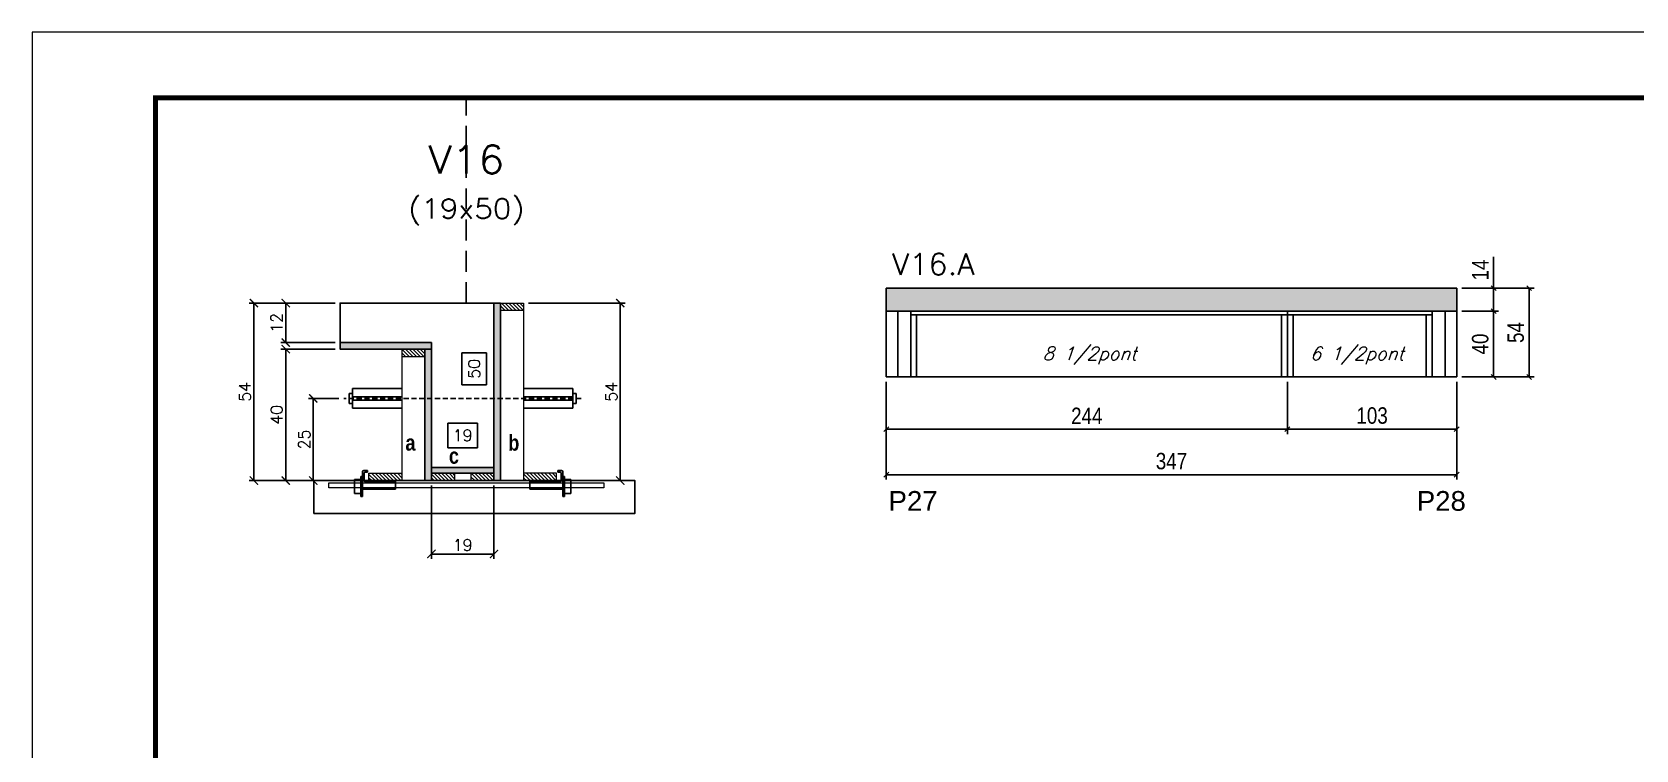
# Model space of a CAD drawing. Header units: millimetres. Extents: x 2921 to 9246, y 316 to 11751.
# Drawn here: x 2921 to 3897, y 5523 to 5960 of the extents above; entities that cross this region are included whole.
import ezdxf
from ezdxf.enums import TextEntityAlignment as Align

# ---------------------------------------------------------------- set-up
doc = ezdxf.new("R2010")
doc.units = ezdxf.units.MM
doc.linetypes.add('DASHED', pattern=[0.75, 0.5, -0.25])
doc.linetypes.add('HIDDEN', pattern=[9.525, 6.35, -3.175])
for name, color, linetype in [('1', 3, 'Continuous'), ('5', 5, 'Continuous'), ('barrote', 251, 'Continuous'), ('COTA', 241, 'Continuous'), ('Cota Seção (2x)', 4, 'Continuous'), ('detalhes', 4, 'Continuous'), ('Hachura', 253, 'Continuous'), ('Painéis', 200, 'Continuous'), ('presilha', 1, 'Continuous'), ('SARR_2.2x7', 40, 'Continuous'), ('SARR_3.5x7', 81, 'Continuous'), ('TENSOR', 3, 'Continuous'), ('texto', 7, 'Continuous'), ('Texto de Titulo', 7, 'Continuous'), ('Texto Qtd Sarr', 242, 'Continuous')]:
    doc.layers.add(name, color=color, linetype=linetype)
for name, color, linetype, lineweight in [('CONCRETO', 251, 'Continuous', 25), ('Folhas', 255, 'Continuous', 9), ('Madeira', 126, 'Continuous', 18), ('SARRAFO DE PRESSAO', 251, 'DASHED', 9), ('SCO-___-LAJ', 2, 'Continuous', 0), ('Texto Seção', 7, 'Continuous', 15)]:
    doc.layers.add(name, color=color, linetype=linetype, lineweight=lineweight)
doc.styles.add('COTA TECNICA', font='techl___.ttf', dxfattribs={"height": 10})
doc.styles.add('COTA TECNICA-50', font='techl___.ttf', dxfattribs={"height": 10})
doc.styles.add('REGUA-120', font='ROMANS.shx', dxfattribs={"height": 15})
doc.styles.add('Romans', font='romans.shx')
doc.styles.get("Standard").update_dxf_attribs({"font": 'arial.ttf'})
doc.styles.add('TECNICA', font='techb___.ttf', dxfattribs={"height": 10})
doc.dimstyles.new('COTA PAINEL-50', dxfattribs={"dimtxt": 10, "dimasz": 3, "dimexe": 3, "dimexo": 3, "dimgap": 3, "dimtad": 1, "dimdec": 1, "dimzin": 12, "dimdsep": 46, "dimtxsty": 'COTA TECNICA-50', "dimblk1": 'OBLIQUE', "dimblk2": 'OBLIQUE', "dimsah": 1, "dimcen": 0.9, "dimclrd": 4, "dimclre": 4, "dimclrt": 240, "dimadec": 1, "dimazin": 3, "dimtfac": 1, "dimtdec": 1, "dimtmove": 0, "dimatfit": 3, "dimfxl": 1, "dimtolj": 1, "dimtzin": 12, "dimarcsym": 0})
doc.dimstyles.new('Cota Seção (2x)', dxfattribs={"dimtxt": 7, "dimasz": 5, "dimexe": 3, "dimexo": 3, "dimgap": 2, "dimtad": 3, "dimdec": 1, "dimlfac": 0.5, "dimzin": 12, "dimdsep": 46, "dimtxsty": 'Romans', "dimblk": 'ARCHTICK', "dimcen": 0, "dimclrd": 4, "dimclre": 4, "dimclrt": 1, "dimadec": 1, "dimazin": 3, "dimtfac": 1, "dimtdec": 1, "dimtmove": 0, "dimatfit": 3, "dimldrblk": 'OBLIQUE', "dimfxl": 1, "dimtolj": 1, "dimtzin": 12, "dimarcsym": 0})
doc.dimstyles.new('Cota Seção interna', dxfattribs={"dimtxt": 7, "dimasz": 6, "dimexe": 0.18, "dimexo": 2, "dimgap": -4, "dimtad": 3, "dimdec": 1, "dimlfac": 0.5, "dimzin": 12, "dimdsep": 46, "dimtxsty": 'Romans', "dimblk": 'ARCHTICK', "dimcen": 0.09, "dimse1": 1, "dimse2": 1, "dimsd1": 1, "dimsd2": 1, "dimclrd": 180, "dimclre": 5, "dimclrt": 1, "dimadec": 0, "dimazin": 3, "dimtfac": 1, "dimtdec": 1, "dimtofl": 0, "dimtmove": 0, "dimatfit": 3, "dimldrblk": 'ARCHTICK', "dimfxl": 1, "dimtolj": 1, "dimtzin": 0, "dimarcsym": 0})
doc.dimstyles.new('PAINEL', dxfattribs={"dimtxt": 10, "dimasz": 3, "dimexe": 3, "dimexo": 3, "dimgap": 3, "dimtad": 1, "dimdec": 1, "dimzin": 12, "dimdsep": 46, "dimtxsty": 'COTA TECNICA', "dimblk1": 'OBLIQUE', "dimblk2": 'OBLIQUE', "dimsah": 1, "dimcen": 0.9, "dimclrd": 4, "dimclre": 4, "dimclrt": 240, "dimadec": 1, "dimazin": 3, "dimtfac": 1, "dimtdec": 1, "dimtmove": 0, "dimatfit": 3, "dimfxl": 1, "dimtolj": 1, "dimtzin": 12, "dimarcsym": 0})
pattern_1 = [(315, (26120.6622, -2542.419), (1.12253202, 1.12253202), [])]

# ---------------------------------------------------------------- blocks, each defined once
blk = doc.blocks.new('9999999999')
at = {"layer": 'Folhas'}
blk.add_lwpolyline([(98138.98, 34190.21), (99623.98, 34190.21), (99623.98, 35240.21), (98138.98, 35240.21)], close=True, dxfattribs=at)
at = {"layer": 'Folhas', "color": 30, "const_width": 3}
blk.add_lwpolyline([(98213.98, 34230.21), (99583.98, 34230.21), (99583.98, 35200.21), (98213.98, 35200.21)], close=True, dxfattribs=at)
blk = doc.blocks.new('_Oblique')
at = {"layer": '1', "color": 0, "lineweight": -2}
blk.add_line((-0.5, -0.5), (0.5, 0.5), dxfattribs=at)
blk = doc.blocks.new('*D107')
at = {"layer": 'COTA', "color": 4, "linetype": 'ByBlock', "lineweight": -2, "transparency": 16777216}
for p, q in [((3440.64, 5747.32), (3440.64, 5715.51)), ((3684.64, 5747.32), (3684.64, 5715.51)), ((3440.64, 5718.51), (3684.64, 5718.51))]:
    blk.add_line(p, q, dxfattribs=at)
at = {"layer": 'Defpoints', "color": 0, "linetype": 'ByBlock', "transparency": 16777216}
for p in [(3440.64, 5750.32), (3684.64, 5750.32), (3684.64, 5718.51)]:
    blk.add_point(p, dxfattribs=at)
at = {"layer": 'COTA', "color": 4, "linetype": 'ByBlock', "lineweight": -2, "transparency": 16777216, "xscale": 3, "yscale": 3, "zscale": 3, "rotation": 180}
blk.add_blockref('_Oblique', (3440.64, 5718.51), dxfattribs=at)
at = {"layer": 'COTA', "color": 4, "linetype": 'ByBlock', "lineweight": -2, "transparency": 16777216, "xscale": 3, "yscale": 3, "zscale": 3}
blk.add_blockref('_Oblique', (3684.64, 5718.51), dxfattribs=at)
at = {"layer": 'COTA', "color": 240, "linetype": 'ByBlock', "transparency": 16777216, "insert": (3562.64, 5726.58), "char_height": 10, "width": 165.5951, "attachment_point": 5, "style": 'COTA TECNICA'}
blk.add_mtext('\\A1;244 ', dxfattribs=at)
blk = doc.blocks.new('*D120')
at = {"layer": 'COTA', "color": 4, "lineweight": -2, "transparency": 16777216}
for p, q in [((3684.64, 5747.32), (3684.64, 5715.51)), ((3787.64, 5747.32), (3787.64, 5715.51)), ((3787.64, 5718.51), (3684.64, 5718.51))]:
    blk.add_line(p, q, dxfattribs=at)
at = {"layer": 'Defpoints', "color": 0, "transparency": 16777216}
for p in [(3684.64, 5750.32), (3787.64, 5750.32), (3684.64, 5718.51)]:
    blk.add_point(p, dxfattribs=at)
at = {"layer": 'COTA', "color": 4, "lineweight": -2, "transparency": 16777216, "xscale": 3, "yscale": 3, "zscale": 3, "rotation": 180}
blk.add_blockref('_Oblique', (3684.64, 5718.51), dxfattribs=at)
at = {"layer": 'COTA', "color": 4, "lineweight": -2, "transparency": 16777216, "xscale": 3, "yscale": 3, "zscale": 3}
blk.add_blockref('_Oblique', (3787.64, 5718.51), dxfattribs=at)
at = {"layer": 'COTA', "color": 240, "transparency": 16777216, "insert": (3736.14, 5726.73), "char_height": 10, "attachment_point": 5, "style": 'COTA TECNICA'}
blk.add_mtext('\\A1;103', dxfattribs=at)
blk = doc.blocks.new('*D121')
at = {"layer": 'Defpoints', "color": 0, "transparency": 16777216}
for p in [(3787.64, 5750.32), (3440.64, 5718.51), (3440.64, 5690.78)]:
    blk.add_point(p, dxfattribs=at)
at = {"layer": 'Painéis', "color": 4, "lineweight": -2, "transparency": 16777216}
for p, q in [((3787.64, 5747.32), (3787.64, 5687.78)), ((3440.64, 5715.51), (3440.64, 5687.78)), ((3787.64, 5690.78), (3440.64, 5690.78))]:
    blk.add_line(p, q, dxfattribs=at)
at = {"layer": 'Painéis', "color": 4, "lineweight": -2, "transparency": 16777216, "xscale": 3, "yscale": 3, "zscale": 3, "rotation": 180}
blk.add_blockref('_Oblique', (3440.64, 5690.78), dxfattribs=at)
at = {"layer": 'Painéis', "color": 4, "lineweight": -2, "transparency": 16777216, "xscale": 3, "yscale": 3, "zscale": 3}
blk.add_blockref('_Oblique', (3787.64, 5690.78), dxfattribs=at)
at = {"layer": 'Painéis', "color": 240, "lineweight": 5, "transparency": 16777216, "insert": (3614.14, 5699), "char_height": 10, "attachment_point": 5, "style": 'COTA TECNICA'}
blk.add_mtext('\\A1;347', dxfattribs=at)
blk = doc.blocks.new('*D122')
at = {"layer": 'COTA', "color": 4, "lineweight": -2, "transparency": 16777216}
for p, q in [((3790.64, 5790.32), (3813.07, 5790.32)), ((3810.07, 5790.32), (3810.07, 5750.32)), ((3790.64, 5750.32), (3813.07, 5750.32))]:
    blk.add_line(p, q, dxfattribs=at)
at = {"layer": 'Defpoints', "color": 0, "transparency": 16777216}
for p in [(3787.64, 5790.32), (3787.64, 5750.32), (3810.07, 5750.32)]:
    blk.add_point(p, dxfattribs=at)
at = {"layer": 'COTA', "color": 4, "lineweight": -2, "transparency": 16777216, "xscale": 3, "yscale": 3, "zscale": 3}
for p, rotation in [((3810.07, 5790.32), 90), ((3810.07, 5750.32), 270)]:
    blk.add_blockref('_Oblique', p, dxfattribs=dict(at, rotation=rotation))
at = {"layer": 'COTA', "color": 240, "transparency": 16777216, "insert": (3801.96, 5770.32), "char_height": 10, "attachment_point": 5, "rotation": 90, "style": 'COTA TECNICA-50'}
blk.add_mtext('\\A1;40', dxfattribs=at)
blk = doc.blocks.new('*D123')
at = {"layer": 'COTA', "color": 4, "lineweight": -2, "transparency": 16777216}
for p, q in [((3810.07, 5804.32), (3810.07, 5823.44)), ((3790.64, 5804.32), (3813.07, 5804.32)), ((3810.07, 5790.32), (3810.07, 5804.32)), ((3790.64, 5790.32), (3813.07, 5790.32))]:
    blk.add_line(p, q, dxfattribs=at)
at = {"layer": 'Defpoints', "color": 0, "transparency": 16777216}
for p in [(3787.64, 5804.32), (3810.07, 5804.32), (3787.64, 5790.32)]:
    blk.add_point(p, dxfattribs=at)
at = {"layer": 'COTA', "color": 4, "lineweight": -2, "transparency": 16777216, "xscale": 3, "yscale": 3, "zscale": 3}
for p, rotation in [((3810.07, 5804.32), 90), ((3810.07, 5790.32), 270)]:
    blk.add_blockref('_Oblique', p, dxfattribs=dict(at, rotation=rotation))
at = {"layer": 'COTA', "color": 240, "transparency": 16777216, "insert": (3801.99, 5815.38), "char_height": 10, "attachment_point": 5, "rotation": 90, "style": 'COTA TECNICA-50'}
blk.add_mtext('\\A1;14', dxfattribs=at)
blk = doc.blocks.new('*D124')
at = {"layer": 'COTA', "color": 4, "lineweight": -2, "transparency": 16777216}
for p, q in [((3790.64, 5804.32), (3834.68, 5804.32)), ((3831.68, 5804.32), (3831.68, 5750.32)), ((3790.64, 5750.32), (3834.68, 5750.32))]:
    blk.add_line(p, q, dxfattribs=at)
at = {"layer": 'Defpoints', "color": 0, "transparency": 16777216}
for p in [(3787.64, 5804.32), (3787.64, 5750.32), (3831.68, 5750.32)]:
    blk.add_point(p, dxfattribs=at)
at = {"layer": 'COTA', "color": 4, "lineweight": -2, "transparency": 16777216, "xscale": 3, "yscale": 3, "zscale": 3}
for p, rotation in [((3831.68, 5804.32), 90), ((3831.68, 5750.32), 270)]:
    blk.add_blockref('_Oblique', p, dxfattribs=dict(at, rotation=rotation))
at = {"layer": 'COTA', "color": 240, "transparency": 16777216, "insert": (3823.57, 5777.32), "char_height": 10, "attachment_point": 5, "rotation": 90, "style": 'COTA TECNICA-50'}
blk.add_mtext('\\A1;54', dxfattribs=at)
blk = doc.blocks.new('titulo1')
at = {"layer": 'Defpoints', "color": 252, "linetype": 'HIDDEN', "ltscale": 2}
blk.add_line((0, 0), (0, 125), dxfattribs=at)
at = {"layer": 'Defpoints', "style": 'Romans', "oblique": 15}
blk.add_attdef('FOLHA', text='', height=10, dxfattribs=at).set_placement((0, 15.58), align=Align.MIDDLE_CENTER)
at = {"layer": 'Texto Qtd Sarr', "color": 3, "style": 'Romans', "oblique": 15}
for tag, height, p in [('TITULO', 17, (0, 71.45)), ('SEÇÃO', 12, (0, 41.55))]:
    blk.add_attdef(tag, text='', height=height, dxfattribs=at).set_placement(p, align=Align.MIDDLE_CENTER)
blk = doc.blocks.new('_ArchTick')
at = {"color": 0, "linetype": 'ByBlock', "const_width": 0.15}
blk.add_lwpolyline([(-0.5, -0.5), (0.5, 0.5)], dxfattribs=at)
blk = doc.blocks.new('*D125')
at = {"layer": 'COTA', "color": 4, "lineweight": -2, "transparency": 16777216}
for p, q in [((3105.44, 5795.22), (3053.07, 5795.22)), ((3056.07, 5687.22), (3056.07, 5795.22)), ((3127.44, 5687.22), (3053.07, 5687.22))]:
    blk.add_line(p, q, dxfattribs=at)
at = {"layer": 'Defpoints', "color": 0, "transparency": 16777216}
for p in [(3056.07, 5795.22), (3108.44, 5795.22), (3130.44, 5687.22)]:
    blk.add_point(p, dxfattribs=at)
at = {"layer": 'COTA', "color": 4, "lineweight": -2, "transparency": 16777216, "xscale": 5, "yscale": 5, "zscale": 5}
for p, rotation in [((3056.07, 5795.22), 90), ((3056.07, 5687.22), 270)]:
    blk.add_blockref('_ArchTick', p, dxfattribs=dict(at, rotation=rotation))
at = {"layer": 'COTA', "color": 1, "transparency": 16777216, "insert": (3050.57, 5741.22), "char_height": 7, "attachment_point": 5, "rotation": 90, "style": 'Romans'}
blk.add_mtext('\\A1;54', dxfattribs=at)
blk = doc.blocks.new('*D126')
at = {"layer": 'COTA', "color": 4, "lineweight": -2, "transparency": 16777216}
for p, q in [((3223.04, 5795.22), (3281.91, 5795.22)), ((3278.91, 5687.22), (3278.91, 5795.22)), ((3238.64, 5687.22), (3281.91, 5687.22))]:
    blk.add_line(p, q, dxfattribs=at)
at = {"layer": 'Defpoints', "color": 0, "transparency": 16777216}
for p in [(3220.04, 5795.22), (3278.91, 5795.22), (3235.64, 5687.22)]:
    blk.add_point(p, dxfattribs=at)
at = {"layer": 'COTA', "color": 4, "lineweight": -2, "transparency": 16777216, "xscale": 5, "yscale": 5, "zscale": 5}
for p, rotation in [((3278.91, 5795.22), 90), ((3278.91, 5687.22), 270)]:
    blk.add_blockref('_ArchTick', p, dxfattribs=dict(at, rotation=rotation))
at = {"layer": 'COTA', "color": 1, "transparency": 16777216, "insert": (3273.41, 5741.22), "char_height": 7, "attachment_point": 5, "rotation": 90, "style": 'Romans'}
blk.add_mtext('\\A1;54', dxfattribs=at)
blk = doc.blocks.new('*D127')
at = {"layer": 'Cota Seção (2x)', "color": 180, "lineweight": -2, "transparency": 16777216}
for p, q in [((3197.54, 5764.89), (3182.54, 5764.89)), ((3182.54, 5764.89), (3182.54, 5745.56)), ((3197.54, 5745.56), (3197.54, 5764.89)), ((3182.54, 5745.56), (3197.54, 5745.56))]:
    blk.add_line(p, q, dxfattribs=at)
at = {"layer": 'Defpoints', "color": 0, "transparency": 16777216}
for p in [(3201.54, 5795.22), (3213.04, 5795.22), (3213.04, 5695.22)]:
    blk.add_point(p, dxfattribs=at)
at = {"layer": 'Cota Seção (2x)', "color": 1, "transparency": 16777216, "insert": (3190.04, 5755.22), "char_height": 7, "attachment_point": 5, "rotation": 90, "style": 'Romans'}
blk.add_mtext('\\A1;50', dxfattribs=at)
blk = doc.blocks.new('*D128')
at = {"layer": 'COTA', "color": 4, "lineweight": -2, "transparency": 16777216}
for p, q in [((3105.44, 5795.22), (3072.38, 5795.22)), ((3075.38, 5795.22), (3075.38, 5771.22)), ((3105.44, 5771.22), (3072.38, 5771.22))]:
    blk.add_line(p, q, dxfattribs=at)
at = {"layer": 'Defpoints', "color": 0, "transparency": 16777216}
for p in [(3108.44, 5795.22), (3075.38, 5771.22), (3108.44, 5771.22)]:
    blk.add_point(p, dxfattribs=at)
at = {"layer": 'COTA', "color": 4, "lineweight": -2, "transparency": 16777216, "xscale": 5, "yscale": 5, "zscale": 5}
for p, rotation in [((3075.38, 5795.22), 90), ((3075.38, 5771.22), 270)]:
    blk.add_blockref('_ArchTick', p, dxfattribs=dict(at, rotation=rotation))
at = {"layer": 'COTA', "color": 1, "transparency": 16777216, "insert": (3069.88, 5783.22), "char_height": 7, "attachment_point": 5, "rotation": 90, "style": 'Romans'}
blk.add_mtext('\\A1;12', dxfattribs=at)
blk = doc.blocks.new('*D129')
at = {"layer": 'COTA', "color": 4, "lineweight": -2, "transparency": 16777216}
for p, q in [((3105.44, 5767.22), (3072.38, 5767.22)), ((3075.38, 5767.22), (3075.38, 5687.22)), ((3127.44, 5687.22), (3072.38, 5687.22))]:
    blk.add_line(p, q, dxfattribs=at)
at = {"layer": 'Defpoints', "color": 0, "transparency": 16777216}
for p in [(3108.44, 5767.22), (3075.38, 5687.22), (3130.44, 5687.22)]:
    blk.add_point(p, dxfattribs=at)
at = {"layer": 'COTA', "color": 4, "lineweight": -2, "transparency": 16777216, "xscale": 5, "yscale": 5, "zscale": 5}
for p, rotation in [((3075.38, 5767.22), 90), ((3075.38, 5687.22), 270)]:
    blk.add_blockref('_ArchTick', p, dxfattribs=dict(at, rotation=rotation))
at = {"layer": 'COTA', "color": 1, "transparency": 16777216, "insert": (3069.88, 5727.22), "char_height": 7, "attachment_point": 5, "rotation": 90, "style": 'Romans'}
blk.add_mtext('\\A1;40', dxfattribs=at)
blk = doc.blocks.new('PRESILHA METÁLICA 1')
at = {"layer": 'presilha'}
for p, q in [((6, 15.5), (7.5, 15.5)), ((6, -2.5), (6, 15.5)), ((7.5, 10.6), (7.5, 19.9)), ((7.5, 15.5), (7.5, -2.5)), ((12, 21), (8.6, 21)), ((9, 11.6), (9, 18.9)), ((12, 19.5), (9.6, 19.5)), ((12, 21), (12, 19.5)), ((0, 13), (6, 13)), ((0, 13), (0, 0)), ((6, 0), (0, 0)), ((6, 13), (6, 0)), ((37.5, 4.1), (7.5, 4.1)), ((37.5, 11), (9.6, 11)), ((37.5, 11), (37.5, 4.1)), ((7.5, -2.5), (6, -2.5))]:
    blk.add_line(p, q, dxfattribs=at)
for centre, radius, start, end in [((8.6, 19.9), 1.14, 90, 180), ((9.6, 18.9), 0.57, 90, 180), ((9.6, 11.6), 0.57, 180, 270)]:
    blk.add_arc(centre, radius, start, end, dxfattribs=at)
blk = doc.blocks.new('*D130')
at = {"layer": 'COTA', "color": 4, "lineweight": -2, "transparency": 16777216}
for p, q in [((3164.04, 5684.22), (3164.04, 5639.5)), ((3202.04, 5684.22), (3202.04, 5639.5)), ((3164.04, 5642.5), (3202.04, 5642.5))]:
    blk.add_line(p, q, dxfattribs=at)
at = {"layer": 'Defpoints', "color": 0, "transparency": 16777216}
for p in [(3164.04, 5687.22), (3202.04, 5687.22), (3202.04, 5642.5)]:
    blk.add_point(p, dxfattribs=at)
at = {"layer": 'COTA', "color": 4, "lineweight": -2, "transparency": 16777216, "xscale": 5, "yscale": 5, "zscale": 5, "rotation": 180}
blk.add_blockref('_ArchTick', (3164.04, 5642.5), dxfattribs=at)
at = {"layer": 'COTA', "color": 4, "lineweight": -2, "transparency": 16777216, "xscale": 5, "yscale": 5, "zscale": 5}
blk.add_blockref('_ArchTick', (3202.04, 5642.5), dxfattribs=at)
at = {"layer": 'COTA', "color": 1, "transparency": 16777216, "insert": (3183.04, 5648), "char_height": 7, "attachment_point": 5, "style": 'Romans'}
blk.add_mtext('\\A1;19', dxfattribs=at)
blk = doc.blocks.new('*D903')
at = {"layer": 'COTA', "color": 4, "lineweight": -2, "transparency": 16777216}
for p, q in [((3107.74, 5737.19), (3089.18, 5737.19)), ((3092.18, 5737.19), (3092.18, 5687.22)), ((3107.74, 5687.22), (3089.18, 5687.22))]:
    blk.add_line(p, q, dxfattribs=at)
at = {"layer": 'Defpoints', "color": 0, "transparency": 16777216}
for p in [(3110.74, 5737.19), (3092.18, 5687.22), (3110.74, 5687.22)]:
    blk.add_point(p, dxfattribs=at)
at = {"layer": 'COTA', "color": 4, "lineweight": -2, "transparency": 16777216, "xscale": 5, "yscale": 5, "zscale": 5}
for p, rotation in [((3092.18, 5737.19), 90), ((3092.18, 5687.22), 270)]:
    blk.add_blockref('_ArchTick', p, dxfattribs=dict(at, rotation=rotation))
at = {"layer": 'COTA', "color": 1, "transparency": 16777216, "insert": (3086.68, 5712.21), "char_height": 7, "attachment_point": 5, "rotation": 90, "style": 'Romans'}
blk.add_mtext('\\A1;25', dxfattribs=at)
blk = doc.blocks.new('*D131')
at = {"layer": 'Cota Seção (2x)', "color": 180, "lineweight": -2, "transparency": 16777216}
for p, q in [((3192.04, 5722.22), (3174.04, 5722.22)), ((3174.04, 5722.22), (3174.04, 5707.22)), ((3192.04, 5707.22), (3192.04, 5722.22)), ((3174.04, 5707.22), (3192.04, 5707.22))]:
    blk.add_line(p, q, dxfattribs=at)
at = {"layer": 'Defpoints', "color": 0, "transparency": 16777216}
for p in [(3202.04, 5703.22), (3164.04, 5687.22), (3202.04, 5687.22)]:
    blk.add_point(p, dxfattribs=at)
at = {"layer": 'Cota Seção (2x)', "color": 1, "transparency": 16777216, "insert": (3183.04, 5714.72), "char_height": 7, "attachment_point": 5, "style": 'Romans'}
blk.add_mtext('\\A1;19', dxfattribs=at)

msp = doc.modelspace()

# ---------------------------------------------------------------- hatches: boundary and pattern name
at = {"layer": 'COTA', "linetype": 'ByBlock'}
h = msp.add_hatch(dxfattribs=at)
h.set_pattern_fill('AR-CONC', color=256, scale=0.03)
h.set_pattern_definition([(50, (1306.9176, -10751.508), (5.4655401, -0.4781726), [0.5715, -6.2865]), (355, (1306.9176, -10751.508), (-1.0573026, 5.7317054), [0.4572, -5.0292175]), (100.451445, (1307.373, -10751.548), (4.4082374, 5.2535326), [0.4857003, -5.3427073]), (46.1842, (1306.9176, -10749.984), (8.1323712, -1.2612698), [0.85725, -9.42975]), (96.63556, (1307.595, -10750.089), (7.122124, 7.4227837), [0.7285507, -8.0140682]), (351.18415, (1306.9176, -10749.984), (7.122124, 7.4227837), [0.685799, -7.543792]), (21, (1307.6796, -10750.365), (4.5484317, -3.067956), [0.5715, -6.2865]), (326, (1307.6796, -10750.365), (1.8540609, 5.525639), [0.4572, -5.0292]), (71.451445, (1308.0586, -10750.621), (6.4024926, 2.457683), [0.4857003, -5.3426981]), (37.5, (1306.9176, -10751.5082), (0.0926581, 2.53665117), [0, -4.96824, 0, -5.1054, 0, -5.04825]), (7.5, (1306.9176, -10751.5082), (2.00458988, 3.00541724), [0, -2.91084, 0, -4.85394, 0, -1.92405]), (327.5, (1305.2183, -10751.5082), (4.06771786, -0.17186232), [0, -1.905, 0, -5.9436, 0, -7.8867]), (317.5, (1304.4563, -10751.5082), (4.44387544, 0.7627947), [0, -2.4765, 0, -3.94716, 0, -5.6007])])
h.paths.add_polyline_path([(3440.64, 5804.32), (3440.64, 5790.32), (3787.64, 5790.32), (3787.64, 5804.32)])
at = {"layer": 'Hachura'}
h = msp.add_hatch(color=256, dxfattribs=at)
h.dxf.hatch_style = 1
h.paths.add_polyline_path([(3206.04, 5795.22), (3202.04, 5795.22), (3202.04, 5687.22), (3206.04, 5687.22)])
h = msp.add_hatch(dxfattribs=at)
h.set_pattern_fill('ANSI31', color=256, scale=0.5, angle=270, style=0)
h.set_pattern_definition([(315, (26120.6622, -2512.419), (1.12253202, 1.12253202), [])])
h.paths.add_polyline_path([(3206.04, 5790.82), (3206.04, 5795.22), (3220.04, 5795.22), (3220.04, 5790.82)])
h = msp.add_hatch(color=256, dxfattribs=at)
h.dxf.hatch_style = 1
h.paths.add_polyline_path([(3164.04, 5767.22), (3164.04, 5771.22), (3108.44, 5771.22), (3108.44, 5767.22)])
h = msp.add_hatch(dxfattribs=at)
h.set_pattern_fill('ANSI31', color=256, scale=0.5, angle=270, style=0)
h.set_pattern_definition([(315, (26120.6622, -2540.419), (1.12253202, 1.12253202), [])])
h.paths.add_polyline_path([(3160.04, 5762.82), (3160.04, 5767.22), (3146.04, 5767.22), (3146.04, 5762.82)])
h = msp.add_hatch(color=256, dxfattribs=at)
h.dxf.hatch_style = 1
h.paths.add_polyline_path([(3164.04, 5771.22), (3160.04, 5771.22), (3160.04, 5687.22), (3164.04, 5687.22)])
h = msp.add_hatch(dxfattribs=at)
h.set_pattern_fill('ANSI31', color=256, scale=0.5, angle=270, style=0)
h.set_pattern_definition([(315, (26120.6622, -2542.419), (1.12253202, 1.12253202), [])])
h.paths.add_polyline_path([(3126.04, 5687.22), (3126.04, 5691.62), (3146.04, 5691.62), (3146.04, 5687.22)])
h = msp.add_hatch(color=256, dxfattribs=at)
h.dxf.hatch_style = 1
h.paths.add_polyline_path([(3202.04, 5691.62), (3202.04, 5695.22), (3164.04, 5695.22), (3164.04, 5691.62)])
h = msp.add_hatch(dxfattribs=at)
h.set_pattern_fill('ANSI31', color=256, scale=0.5, angle=270, style=0)
h.set_pattern_definition(pattern_1)
h.paths.add_polyline_path([(3164.04, 5687.22), (3164.04, 5691.62), (3178.04, 5691.62), (3178.04, 5687.22)])
h = msp.add_hatch(dxfattribs=at)
h.set_pattern_fill('ANSI31', color=256, scale=0.5, angle=270, style=0)
h.set_pattern_definition(pattern_1)
h.paths.add_polyline_path([(3202.04, 5687.22), (3202.04, 5691.62), (3188.04, 5691.62), (3188.04, 5687.22)])
h = msp.add_hatch(dxfattribs=at)
h.set_pattern_fill('ANSI31', color=256, scale=0.5, angle=270, style=0)
h.set_pattern_definition(pattern_1)
h.paths.add_polyline_path([(3240.04, 5687.22), (3240.04, 5691.62), (3220.04, 5691.62), (3220.04, 5687.22)])

# ---------------------------------------------------------------- linework, layer by layer
at = {"ltscale": 3}
for p, q in [((3114.04, 5740.19), (3114.04, 5734.19)), ((3114.04, 5740.19), (3116.04, 5740.19)), ((3116.04, 5743.19), (3116.04, 5731.19)), ((3116.04, 5743.19), (3146.04, 5743.19)), ((3146.04, 5738.19), (3116.04, 5738.19)), ((3146.04, 5736.19), (3116.04, 5736.19)), ((3250.04, 5743.19), (3220.04, 5743.19)), ((3220.04, 5738.19), (3250.04, 5738.19)), ((3220.04, 5736.19), (3250.04, 5736.19)), ((3250.04, 5743.19), (3250.04, 5731.19)), ((3250.04, 5740.19), (3252.04, 5740.19)), ((3252.04, 5740.19), (3252.04, 5734.19)), ((3116.04, 5734.19), (3114.04, 5734.19)), ((3116.04, 5731.19), (3146.04, 5731.19)), ((3250.04, 5731.19), (3220.04, 5731.19)), ((3250.04, 5734.19), (3252.04, 5734.19))]:
    msp.add_line(p, q, dxfattribs=at)
at = {"layer": 'barrote'}
msp.add_lwpolyline([(3092.59, 5667.22), (3287.77, 5667.22), (3287.77, 5687.22), (3092.59, 5687.22)], close=True, dxfattribs=at)
at = {"layer": 'CONCRETO'}
msp.add_lwpolyline([(3108.44, 5771.22), (3108.44, 5795.22), (3202.04, 5795.22), (3202.04, 5767.22), (3202.04, 5767.22), (3202.04, 5695.22), (3164.04, 5695.22), (3164.04, 5771.22)], close=True, dxfattribs=at)
at = {"layer": 'COTA', "linetype": 'ByBlock'}
for p, q in [((3787.64, 5804.32), (3440.64, 5804.32)), ((3440.64, 5790.32), (3440.64, 5804.32)), ((3787.64, 5790.32), (3787.64, 5804.32))]:
    msp.add_line(p, q, dxfattribs=at)
at = {"layer": 'Madeira'}
for points in [[(3206.04, 5790.82), (3206.04, 5795.22), (3220.04, 5795.22), (3220.04, 5790.82)], [(3206.04, 5795.22), (3220.04, 5795.22), (3220.04, 5687.22), (3206.04, 5687.22)], [(3160.04, 5762.82), (3160.04, 5767.22), (3146.04, 5767.22), (3146.04, 5762.82)], [(3160.04, 5767.22), (3146.04, 5767.22), (3146.04, 5687.22), (3160.04, 5687.22)], [(3126.04, 5687.22), (3126.04, 5691.62), (3146.04, 5691.62), (3146.04, 5687.22)], [(3164.04, 5687.22), (3164.04, 5691.62), (3178.04, 5691.62), (3178.04, 5687.22)], [(3202.04, 5687.22), (3202.04, 5691.62), (3188.04, 5691.62), (3188.04, 5687.22)], [(3240.04, 5687.22), (3240.04, 5691.62), (3220.04, 5691.62), (3220.04, 5687.22)]]:
    msp.add_lwpolyline(points, close=True, dxfattribs=at)
at = {"layer": 'Painéis', "linetype": 'ByBlock'}
for p, q in [((3440.64, 5790.32), (3787.64, 5790.32)), ((3440.64, 5750.32), (3440.64, 5790.32)), ((3787.64, 5790.32), (3483.14, 5790.32)), ((3684.64, 5750.32), (3684.64, 5790.32)), ((3440.64, 5750.32), (3787.64, 5750.32))]:
    msp.add_line(p, q, dxfattribs=at)
at = {"layer": 'Painéis'}
msp.add_line((3787.64, 5750.32), (3787.64, 5790.32), dxfattribs=at)
for points in [[(3206.04, 5795.22), (3202.04, 5795.22), (3202.04, 5687.22), (3206.04, 5687.22)], [(3164.04, 5767.22), (3164.04, 5771.22), (3108.44, 5771.22), (3108.44, 5767.22)], [(3160.04, 5767.22), (3164.04, 5767.22), (3164.04, 5687.22), (3160.04, 5687.22)], [(3202.04, 5691.62), (3202.04, 5695.22), (3164.04, 5695.22), (3164.04, 5691.62)]]:
    msp.add_lwpolyline(points, close=True, dxfattribs=at)
at = {"layer": 'SARR_2.2x7', "linetype": 'Continuous'}
for p, q in [((3447.64, 5750.32), (3447.64, 5790.32)), ((3455.64, 5788.12), (3684.64, 5788.12)), ((3684.64, 5788.12), (3772.64, 5788.12)), ((3780.64, 5750.32), (3780.64, 5790.32))]:
    msp.add_line(p, q, dxfattribs=at)
at = {"layer": 'SARR_3.5x7'}
for p, q in [((3455.64, 5790.32), (3455.64, 5750.32)), ((3459.14, 5788.12), (3459.14, 5750.32)), ((3681.14, 5788.12), (3681.14, 5750.32)), ((3684.64, 5788.12), (3684.64, 5750.32)), ((3688.14, 5788.12), (3688.14, 5750.32)), ((3769.14, 5788.12), (3769.14, 5750.32)), ((3772.64, 5790.32), (3772.64, 5750.32)), ((3455.64, 5750.32), (3459.14, 5750.32)), ((3681.14, 5750.32), (3684.64, 5750.32)), ((3684.64, 5750.32), (3688.14, 5750.32))]:
    msp.add_line(p, q, dxfattribs=at)
at = {"layer": 'SCO-___-LAJ', "color": 1}
msp.add_lwpolyline([(3101.59, 5685.89), (3268.89, 5685.89), (3268.89, 5682.69), (3101.59, 5682.69)], close=True, dxfattribs=at)
at = {"layer": 'TENSOR', "linetype": 'HIDDEN', "ltscale": 0.5}
msp.add_line((3255.04, 5737.19), (3110.74, 5737.19), dxfattribs=at)

# ---------------------------------------------------------------- block references
at = {"layer": 'presilha', "yscale": 0.6666666666666666, "zscale": 0.6666666666666666}
for p, xscale in [((3117.17, 5679.26), 0.6666666666666666), ((3248.91, 5679.26), -0.6666666666666666)]:
    msp.add_blockref('PRESILHA METÁLICA 1', p, dxfattribs=dict(at, xscale=xscale))
at = {"layer": 'SARRAFO DE PRESSAO', "color": 6, "linetype": 'ByBlock'}
msp.add_blockref('9999999999', (-95217.85, -29279.98), dxfattribs=at)
at = {"layer": 'Texto Seção'}
ref = msp.add_blockref('titulo1', (3185.24, 5795.22), dxfattribs=at)
ref.add_attrib('TITULO', 'V16', dxfattribs={"layer": 'Texto de Titulo', "color": 7, "height": 17, "style": 'Romans', "width": 1.1}).set_placement((3185.24, 5882.72), align=Align.MIDDLE_CENTER)
ref.add_attrib('SEÇÃO', '(19x50)', dxfattribs={"layer": 'Texto de Titulo', "color": 7, "height": 12, "style": 'Romans', "width": 1.1}).set_placement((3185.24, 5852.72), align=Align.MIDDLE_CENTER)

# ---------------------------------------------------------------- texts
at = {"layer": '5', "linetype": 'Continuous'}
for s, p in [('P27', (3442.07, 5668.81)), ('P28', (3763.37, 5668.81))]:
    msp.add_text(s, height=12, rotation=0.00004, dxfattribs=at).set_placement(p)
at = {"layer": 'detalhes', "style": 'TECNICA'}
for s, p in [('a', (3148.21, 5705.43)), ('b', (3210.76, 5705.41)), ('c', (3174.64, 5697.46))]:
    msp.add_text(s, height=9.6, dxfattribs=at).set_placement(p)
at = {"layer": 'texto', "color": 2, "char_height": 8, "attachment_point": 5, "style": 'Romans'}
for s, insert in [('{\\Q19;\\C256;8 1/2pont}', (3564.32, 5763.24)), ('{\\Q19;\\C256;6 1/2pont}', (3726.93, 5763.24))]:
    msp.add_mtext(s, dxfattribs=dict(at, insert=insert))
at = {"layer": 'Texto Seção', "style": 'REGUA-120', "width": 1.05}
msp.add_text('V16.A', height=13, dxfattribs=at).set_placement((3444.06, 5812.51))

# ---------------------------------------------------------------- dimensions: what is measured, and where the dimension line sits
at = {"layer": 'COTA'}
for base, p1, p2, dimstyle, picture, middle in [((3810.07, 5804.32), (3787.64, 5790.32), (3787.64, 5804.32), 'COTA PAINEL-50', '*D123', (3801.99, 5815.38)), ((3831.68, 5750.32), (3787.64, 5804.32), (3787.64, 5750.32), 'COTA PAINEL-50', '*D124', (3823.57, 5777.32)), ((3056.07, 5795.22), (3130.44, 5687.22), (3108.44, 5795.22), 'Cota Seção (2x)', '*D125', (3050.57, 5741.22)), ((3075.38, 5771.22), (3108.44, 5795.22), (3108.44, 5771.22), 'Cota Seção (2x)', '*D128', (3069.88, 5783.22)), ((3278.91, 5795.22), (3235.64, 5687.22), (3220.04, 5795.22), 'Cota Seção (2x)', '*D126', (3273.41, 5741.22)), ((3810.07, 5750.32), (3787.64, 5790.32), (3787.64, 5750.32), 'COTA PAINEL-50', '*D122', (3801.96, 5770.32)), ((3075.38, 5687.22), (3108.44, 5767.22), (3130.44, 5687.22), 'Cota Seção (2x)', '*D129', (3069.88, 5727.22)), ((3092.18, 5687.22), (3110.74, 5737.19), (3110.74, 5687.22), 'Cota Seção (2x)', '*D903', (3086.68, 5712.21))]:
    dim = msp.add_linear_dim(base=base, p1=p1, p2=p2, angle=90, dimstyle=dimstyle, dxfattribs=at)
    dim.commit()
    dim.dimension.update_dxf_attribs({"geometry": picture, "text_midpoint": middle})
at = {"layer": 'COTA', "linetype": 'ByBlock'}
dim = msp.add_linear_dim(base=(3684.64, 5718.51), p1=(3440.64, 5750.32), p2=(3684.64, 5750.32), text='<> ', dimstyle='PAINEL', dxfattribs=at)
dim.commit()
dim.dimension.update_dxf_attribs({"geometry": '*D107', "text_midpoint": (3562.64, 5718.51), "dimtype": 160})
at = {"layer": 'COTA'}
for base, p1, p2, dimstyle, picture, middle in [((3684.64, 5718.51), (3787.64, 5750.32), (3684.64, 5750.32), 'PAINEL', '*D120', (3736.14, 5726.73)), ((3202.04, 5642.5), (3164.04, 5687.22), (3202.04, 5687.22), 'Cota Seção (2x)', '*D130', (3183.04, 5648))]:
    dim = msp.add_linear_dim(base=base, p1=p1, p2=p2, dimstyle=dimstyle, dxfattribs=at)
    dim.commit()
    dim.dimension.update_dxf_attribs({"geometry": picture, "text_midpoint": middle})
at = {"layer": 'Cota Seção (2x)'}
dim = msp.add_linear_dim(base=(3201.54, 5795.22), p1=(3213.04, 5695.22), p2=(3213.04, 5795.22), angle=90, dimstyle='Cota Seção interna', dxfattribs=at)
dim.commit()
dim.dimension.update_dxf_attribs({"geometry": '*D127', "text_midpoint": (3201.54, 5755.22), "dimtype": 160})
dim = msp.add_linear_dim(base=(3202.04, 5703.22), p1=(3164.04, 5687.22), p2=(3202.04, 5687.22), dimstyle='Cota Seção interna', dxfattribs=at)
dim.commit()
dim.dimension.update_dxf_attribs({"geometry": '*D131', "text_midpoint": (3183.04, 5703.22), "dimtype": 160})
at = {"layer": 'Painéis', "lineweight": 5}
dim = msp.add_linear_dim(base=(3440.64, 5690.78), p1=(3787.64, 5750.32), p2=(3440.64, 5718.51), angle=180, dimstyle='PAINEL', dxfattribs=at)
dim.commit()
dim.dimension.update_dxf_attribs({"geometry": '*D121', "text_midpoint": (3614.14, 5699)})

doc.saveas('drawing.dxf')
